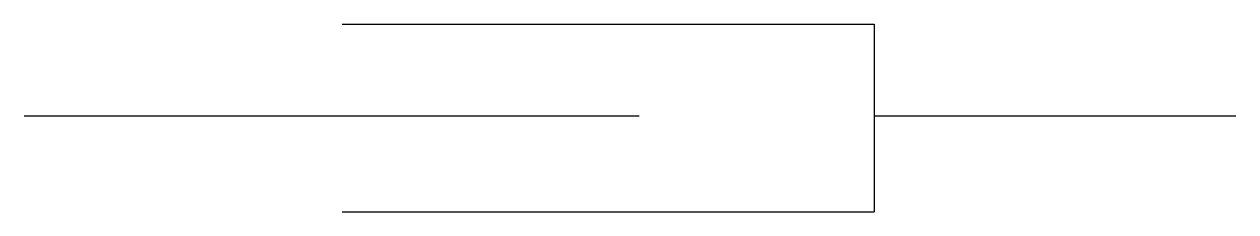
# Model space of a CAD drawing. Header units: metres. Extents: x -20221 to -17339, y -107752 to -107306.
import ezdxf

# ---------------------------------------------------------------- set-up
doc = ezdxf.new("R2010")
doc.units = ezdxf.units.M
doc.layers.add('DET1', color=1, linetype='Continuous')
doc.layers.add('G', color=3, linetype='Continuous')

msp = doc.modelspace()

# ---------------------------------------------------------------- linework, layer by layer
at = {"layer": 'DET1'}
msp.add_line((-18198.97, -107305.98), (-18198.97, -107751.72), dxfattribs=at)
at = {"layer": 'G'}
for p, q in [((-19465.15, -107305.98), (-18198.97, -107305.98)), ((-20221.24, -107523.86), (-18758.38, -107523.86)), ((-18198.97, -107523.86), (-17338.79, -107523.86)), ((-19465.15, -107751.72), (-18198.97, -107751.72))]:
    msp.add_line(p, q, dxfattribs=at)

doc.saveas('drawing.dxf')
